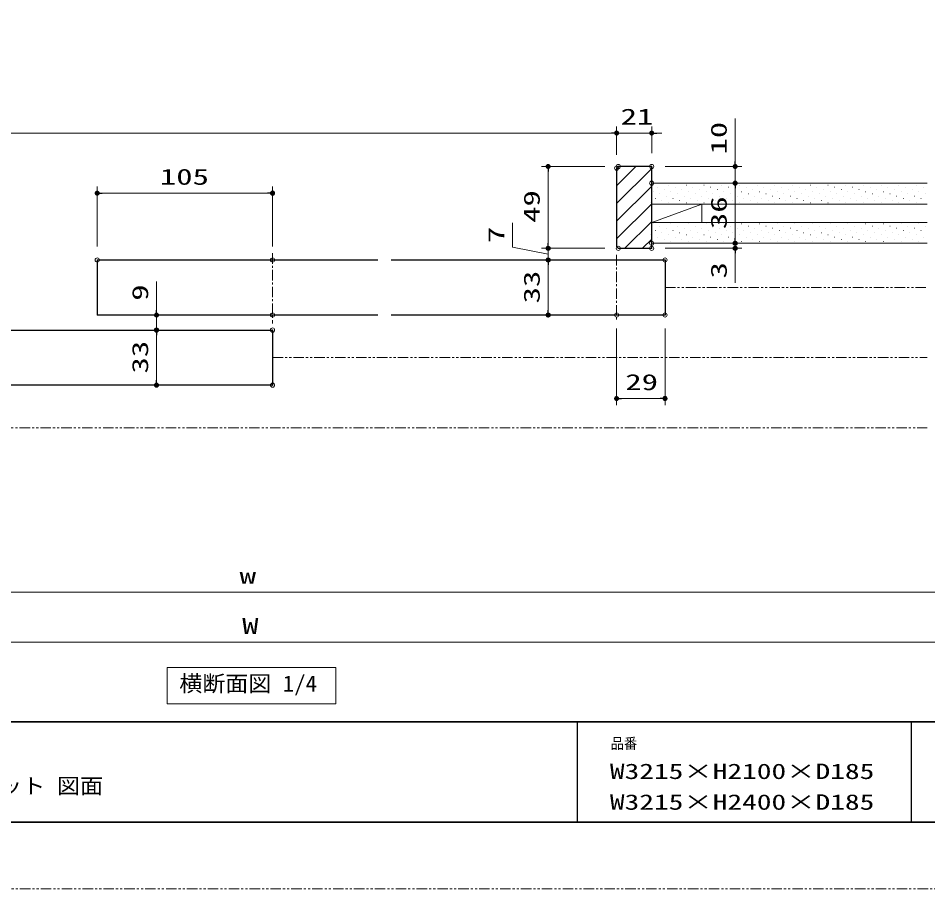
# Model space of a CAD drawing. Units: millimetres, scale not verified. Extents: x -1306 to 1306, y -607 to 607.
# Drawn here: x -558 to -13, y -594 to -73 of the extents above; entities that cross this region are included whole.
import ezdxf
from ezdxf.enums import TextEntityAlignment as Align

# ---------------------------------------------------------------- set-up
doc = ezdxf.new("R2010")
doc.units = ezdxf.units.MM
doc.header["$LTSCALE"] = 5
doc.header["$PDMODE"] = 32
doc.header["$PDSIZE"] = 2.5
doc.linetypes.add('USER1', pattern=[2.5, 1.25, -0.25, 0.25, -0.25, 0.25, -0.25])
doc.linetypes.add('USER3', pattern=[2, 1.25, -0.25, 0.25, -0.25])
for name, color, linetype, lineweight in [('0-1_線(黄)', 2, 'Continuous', 15), ('0-3_陰線', 4, 'USER1', 9), ('0-8_二点鎖線', 4, 'USER1', 9), ('0-C_中心線', 3, 'USER3', 9), ('0-D_線(白)', 7, 'Continuous', 30), ('1-1_寸法線', 3, 'Continuous', 13), ('1-2_ハッチング', 6, 'Continuous', 9), ('1-4_DEFPOINTS', 7, 'Continuous', 5), ('1-5_0', 3, 'Continuous', 25), ('1-7_図面枠', 7, 'Continuous', 35)]:
    doc.layers.add(name, color=color, linetype=linetype, lineweight=lineweight)
doc.styles.add('ＭＳ ゴシック', font='')
doc.styles.get('ＭＳ ゴシック').set_extended_font_data('MS Gothic')

# ---------------------------------------------------------------- blocks, each defined once
blk = doc.blocks.new('_DOT')
at = {"layer": '1-5_0'}
blk.add_line((-2.5, 0), (-5, 0), dxfattribs=at)
for points in [[(0, 0), (-2.5, 0), (-2.48, 0.313)], [(0, 0), (-2.48, -0.313), (-2.5, 0)], [(0, 0), (-2.48, 0.313), (-2.421, 0.622)], [(0, 0), (-2.421, -0.622), (-2.48, -0.313)], [(0, 0), (-2.421, 0.622), (-2.324, 0.92)], [(0, 0), (-2.324, -0.92), (-2.421, -0.622)], [(0, 0), (-2.324, 0.92), (-2.191, 1.204)], [(0, 0), (-2.191, -1.204), (-2.324, -0.92)], [(0, 0), (-2.191, 1.204), (-2.023, 1.469)], [(0, 0), (-2.023, -1.469), (-2.191, -1.204)], [(0, 0), (-2.023, 1.469), (-1.822, 1.711)], [(0, 0), (-1.822, -1.711), (-2.023, -1.469)], [(0, 0), (-1.822, 1.711), (-1.594, 1.926)], [(0, 0), (-1.594, -1.926), (-1.822, -1.711)], [(0, 0), (-1.594, 1.926), (-1.34, 2.111)], [(0, 0), (-1.34, -2.111), (-1.594, -1.926)], [(0, 0), (-1.34, 2.111), (-1.064, 2.262)], [(0, 0), (-1.064, -2.262), (-1.34, -2.111)], [(0, 0), (-1.064, 2.262), (-0.773, 2.378)], [(0, 0), (-0.773, -2.378), (-1.064, -2.262)], [(0, 0), (-0.773, 2.378), (-0.468, 2.456)], [(0, 0), (-0.468, -2.456), (-0.773, -2.378)], [(0, 0), (-0.468, 2.456), (-0.157, 2.495)], [(0, 0), (-0.157, -2.495), (-0.468, -2.456)], [(0, 0), (-0.157, 2.495), (0.157, 2.495)], [(0, 0), (0.157, -2.495), (-0.157, -2.495)], [(0, 0), (0.157, 2.495), (0.468, 2.456)], [(0, 0), (0.468, 2.456), (0.773, 2.378)], [(0, 0), (0.773, 2.378), (1.064, 2.262)], [(0, 0), (1.064, 2.262), (1.34, 2.111)], [(0, 0), (1.34, 2.111), (1.594, 1.926)], [(0, 0), (1.594, 1.926), (1.822, 1.711)], [(0, 0), (1.822, 1.711), (2.023, 1.469)], [(0, 0), (2.023, 1.469), (2.191, 1.204)], [(0, 0), (2.191, 1.204), (2.324, 0.92)], [(0, 0), (2.324, 0.92), (2.421, 0.622)], [(0, 0), (2.421, 0.622), (2.48, 0.313)], [(0, 0), (2.48, 0.313), (2.5, 0)], [(0, 0), (0.468, -2.456), (0.157, -2.495)], [(0, 0), (0.773, -2.378), (0.468, -2.456)], [(0, 0), (1.064, -2.262), (0.773, -2.378)], [(0, 0), (1.34, -2.111), (1.064, -2.262)], [(0, 0), (1.594, -1.926), (1.34, -2.111)], [(0, 0), (1.822, -1.711), (1.594, -1.926)], [(0, 0), (2.023, -1.469), (1.822, -1.711)], [(0, 0), (2.191, -1.204), (2.023, -1.469)], [(0, 0), (2.324, -0.92), (2.191, -1.204)], [(0, 0), (2.421, -0.622), (2.324, -0.92)], [(0, 0), (2.48, -0.313), (2.421, -0.622)], [(0, 0), (2.5, 0), (2.48, -0.313)]]:
    blk.add_solid(points, dxfattribs=at)

msp = doc.modelspace()

# ---------------------------------------------------------------- linework, layer by layer
at = {"layer": '0-1_線(黄)'}
for p, q in [((-178.437, -171.344), (-13.435, -171.344)), ((-148.437, -183.844), (-178.437, -194.844)), ((-178.437, -183.844), (-13.435, -183.844)), ((-148.437, -183.844), (-148.437, -194.844)), ((-178.437, -194.844), (-13.435, -194.844)), ((-178.437, -207.344), (-13.435, -207.344))]:
    msp.add_line(p, q, dxfattribs=at)
msp.add_lwpolyline([(-468.508, -461.344), (-367.658, -461.344), (-367.658, -483.179), (-468.508, -483.179)], close=True, dxfattribs=at)
at = {"layer": '0-3_陰線'}
msp.add_line((387.036, -594), (-1292.964, -594), dxfattribs=at)
at = {"layer": '0-8_二点鎖線'}
for p, q in [((-170.443, -233.844), (-13.435, -233.844)), ((-405.44, -275.844), (-13.435, -275.844)), ((-569.439, -317.844), (-13.435, -317.844))]:
    msp.add_line(p, q, dxfattribs=at)
at = {"layer": '0-C_中心線'}
for p, q in [((-405.44, -213.349), (-405.44, -255.344)), ((-199.437, -214.344), (-199.44, -254.337))]:
    msp.add_line(p, q, dxfattribs=at)
at = {"layer": '0-D_線(白)'}
for p, q in [((-198.437, -161.344), (-199.437, -162.344)), ((-199.437, -162.344), (-199.437, -209.344)), ((-199.437, -209.344), (-198.437, -210.344)), ((-198.437, -210.344), (-178.437, -210.344)), ((-178.437, -207.344), (-178.387, -207.344)), ((-510.44, -217.344), (-342.441, -217.344)), ((-510.44, -217.344), (-510.44, -250.344)), ((-342.441, -250.344), (-510.44, -250.344))]:
    msp.add_line(p, q, dxfattribs=at)
for points in [[(-178.437, -210.344), (-178.437, -161.344), (-198.437, -161.344)], [(-334.441, -217.344), (-170.443, -217.344), (-170.443, -250.344), (-334.441, -250.344)], [(-569.439, -259.344), (-405.44, -259.344), (-405.44, -292.344), (-569.439, -292.344)]]:
    msp.add_lwpolyline(points, dxfattribs=at)
at = {"layer": '1-1_寸法線'}
for p, q in [((-128.437, -158.344), (-128.437, -132.582)), ((-973.434, -141.344), (-202.437, -141.344)), ((-202.437, -141.344), (-205.437, -141.344)), ((-199.437, -154.344), (-199.437, -137.344)), ((-199.437, -154.344), (-199.437, -137.344)), ((-199.437, -141.344), (-178.437, -141.344)), ((-178.437, -153.344), (-178.437, -137.344)), ((-175.437, -141.344), (-172.437, -141.344)), ((-206.437, -161.344), (-244.44, -161.344)), ((-170.437, -161.344), (-124.437, -161.344)), ((-128.437, -171.344), (-128.437, -161.344)), ((-240.44, -164.344), (-240.44, -207.344)), ((-510.44, -209.344), (-510.44, -173.344)), ((-405.44, -209.344), (-405.44, -173.344)), ((-170.437, -171.344), (-124.437, -171.344)), ((-136.437, -171.344), (-132.437, -171.344)), ((-507.44, -177.344), (-408.44, -177.344)), ((-128.437, -174.344), (-128.437, -177.344)), ((-128.437, -174.344), (-128.437, -204.344)), ((-128.437, -204.344), (-128.437, -201.344)), ((-240.44, -207.344), (-240.44, -204.344)), ((-206.437, -210.344), (-244.44, -210.344)), ((-206.437, -210.344), (-244.44, -210.344)), ((-240.44, -210.344), (-240.44, -217.344)), ((-240.44, -210.344), (-240.44, -217.344)), ((-170.437, -207.344), (-124.437, -207.344)), ((-170.437, -207.344), (-124.437, -207.344)), ((-170.437, -210.344), (-124.437, -210.344)), ((-128.437, -207.344), (-128.437, -210.344)), ((-178.443, -217.344), (-244.44, -217.344)), ((-178.443, -217.344), (-244.44, -217.344)), ((-128.437, -213.344), (-128.437, -231.011)), ((-240.44, -220.344), (-240.44, -223.344)), ((-240.44, -220.344), (-240.44, -247.344)), ((-474.94, -247.344), (-474.94, -230.154)), ((-413.44, -250.344), (-478.94, -250.344)), ((-474.94, -259.344), (-474.94, -250.344)), ((-178.443, -250.344), (-244.44, -250.344)), ((-413.44, -259.344), (-478.94, -259.344)), ((-413.44, -259.344), (-478.94, -259.344)), ((-199.44, -258.344), (-199.44, -304.344)), ((-170.443, -258.344), (-170.443, -304.344)), ((-474.94, -262.344), (-474.94, -289.344)), ((-474.94, -262.344), (-474.94, -265.344)), ((-413.44, -292.344), (-478.94, -292.344)), ((-196.44, -300.344), (-173.443, -300.344)), ((-977.434, -416.344), (137.566, -416.344)), ((-994.434, -446.344), (158.566, -446.344))]:
    msp.add_line(p, q, dxfattribs=at)
msp.add_lwpolyline([(-240.44, -213.844), (-261.712, -209.767), (-261.712, -195.1)], dxfattribs=at)
at = {"layer": '1-2_ハッチング'}
for p, q in [((-199.437, -172.877), (-187.904, -161.344)), ((-199.437, -183.484), (-178.437, -162.484)), ((-199.437, -194.091), (-178.437, -173.091)), ((-178.942, -172.513), (-178.892, -172.513)), ((-174.965, -173.839), (-174.915, -173.839)), ((-168.336, -172.513), (-168.286, -172.513)), ((-164.358, -173.839), (-164.308, -173.839)), ((-157.729, -172.513), (-157.679, -172.513)), ((-153.752, -173.839), (-153.702, -173.839)), ((-147.123, -172.513), (-147.073, -172.513)), ((-143.145, -173.839), (-143.095, -173.839)), ((-136.516, -172.513), (-136.466, -172.513)), ((-132.539, -173.839), (-132.489, -173.839)), ((-125.909, -172.513), (-125.859, -172.513)), ((-121.932, -173.839), (-121.882, -173.839)), ((-115.303, -172.513), (-115.253, -172.513)), ((-111.325, -173.839), (-111.275, -173.839)), ((-104.696, -172.513), (-104.646, -172.513)), ((-100.719, -173.839), (-100.669, -173.839)), ((-94.09, -172.513), (-94.04, -172.513)), ((-90.112, -173.839), (-90.062, -173.839)), ((-83.483, -172.513), (-83.433, -172.513)), ((-79.506, -173.839), (-79.456, -173.839)), ((-72.876, -172.513), (-72.826, -172.513)), ((-68.899, -173.839), (-68.849, -173.839)), ((-62.27, -172.513), (-62.22, -172.513)), ((-58.292, -173.839), (-58.242, -173.839)), ((-51.663, -172.513), (-51.613, -172.513)), ((-47.686, -173.839), (-47.636, -173.839)), ((-41.057, -172.513), (-41.007, -172.513)), ((-37.079, -173.839), (-37.029, -173.839)), ((-30.45, -172.513), (-30.4, -172.513)), ((-26.473, -173.839), (-26.423, -173.839)), ((-19.843, -172.513), (-19.793, -172.513)), ((-15.866, -173.839), (-15.816, -173.839)), ((-177.617, -176.49), (-177.567, -176.49)), ((-173.639, -177.816), (-173.589, -177.816)), ((-170.988, -175.164), (-170.938, -175.164)), ((-169.662, -179.142), (-169.612, -179.142)), ((-167.01, -176.49), (-166.96, -176.49)), ((-163.033, -177.816), (-162.983, -177.816)), ((-160.381, -175.164), (-160.331, -175.164)), ((-159.055, -179.142), (-159.005, -179.142)), ((-156.403, -176.49), (-156.353, -176.49)), ((-152.426, -177.816), (-152.376, -177.816)), ((-149.774, -175.164), (-149.724, -175.164)), ((-148.448, -179.142), (-148.398, -179.142)), ((-145.797, -176.49), (-145.747, -176.49)), ((-141.819, -177.816), (-141.769, -177.816)), ((-139.168, -175.164), (-139.118, -175.164)), ((-137.842, -179.142), (-137.792, -179.142)), ((-135.19, -176.49), (-135.14, -176.49)), ((-131.213, -177.816), (-131.163, -177.816)), ((-128.561, -175.164), (-128.511, -175.164)), ((-127.235, -179.142), (-127.185, -179.142)), ((-124.584, -176.49), (-124.534, -176.49)), ((-120.606, -177.816), (-120.556, -177.816)), ((-117.955, -175.164), (-117.905, -175.164)), ((-116.629, -179.142), (-116.579, -179.142)), ((-113.977, -176.49), (-113.927, -176.49)), ((-110, -177.816), (-109.95, -177.816)), ((-107.348, -175.164), (-107.298, -175.164)), ((-106.022, -179.142), (-105.972, -179.142)), ((-103.37, -176.49), (-103.32, -176.49)), ((-99.393, -177.816), (-99.343, -177.816)), ((-96.741, -175.164), (-96.691, -175.164)), ((-95.415, -179.142), (-95.365, -179.142)), ((-92.764, -176.49), (-92.714, -176.49)), ((-88.786, -177.816), (-88.736, -177.816)), ((-86.135, -175.164), (-86.085, -175.164)), ((-84.809, -179.142), (-84.759, -179.142)), ((-82.157, -176.49), (-82.107, -176.49)), ((-78.18, -177.816), (-78.13, -177.816)), ((-75.528, -175.164), (-75.478, -175.164)), ((-74.202, -179.142), (-74.152, -179.142)), ((-71.551, -176.49), (-71.501, -176.49)), ((-67.573, -177.816), (-67.523, -177.816)), ((-64.921, -175.164), (-64.871, -175.164)), ((-63.596, -179.142), (-63.546, -179.142)), ((-60.944, -176.49), (-60.894, -176.49)), ((-56.967, -177.816), (-56.917, -177.816)), ((-54.315, -175.164), (-54.265, -175.164)), ((-52.989, -179.142), (-52.939, -179.142)), ((-50.337, -176.49), (-50.287, -176.49)), ((-46.36, -177.816), (-46.31, -177.816)), ((-43.708, -175.164), (-43.658, -175.164)), ((-42.382, -179.142), (-42.332, -179.142)), ((-39.731, -176.49), (-39.681, -176.49)), ((-35.753, -177.816), (-35.703, -177.816)), ((-33.102, -175.164), (-33.052, -175.164)), ((-31.776, -179.142), (-31.726, -179.142)), ((-29.124, -176.49), (-29.074, -176.49)), ((-25.147, -177.816), (-25.097, -177.816)), ((-22.495, -175.164), (-22.445, -175.164)), ((-21.169, -179.142), (-21.119, -179.142)), ((-18.518, -176.49), (-18.468, -176.49)), ((-14.54, -177.816), (-14.49, -177.816)), ((-199.437, -204.697), (-178.437, -183.697)), ((-178.942, -183.119), (-178.892, -183.119)), ((-176.291, -180.468), (-176.241, -180.468)), ((-172.313, -181.794), (-172.263, -181.794)), ((-168.336, -183.119), (-168.286, -183.119)), ((-165.684, -180.468), (-165.634, -180.468)), ((-161.707, -181.794), (-161.657, -181.794)), ((-157.729, -183.119), (-157.679, -183.119)), ((-155.078, -180.468), (-155.028, -180.468)), ((-151.1, -181.794), (-151.05, -181.794)), ((-147.123, -183.119), (-147.073, -183.119)), ((-144.471, -180.468), (-144.421, -180.468)), ((-140.494, -181.794), (-140.444, -181.794)), ((-136.516, -183.119), (-136.466, -183.119)), ((-133.864, -180.468), (-133.814, -180.468)), ((-129.887, -181.794), (-129.837, -181.794)), ((-125.909, -183.119), (-125.859, -183.119)), ((-123.258, -180.468), (-123.208, -180.468)), ((-119.28, -181.794), (-119.23, -181.794)), ((-115.303, -183.119), (-115.253, -183.119)), ((-112.651, -180.468), (-112.601, -180.468)), ((-108.674, -181.794), (-108.624, -181.794)), ((-104.696, -183.119), (-104.646, -183.119)), ((-102.045, -180.468), (-101.995, -180.468)), ((-98.067, -181.794), (-98.017, -181.794)), ((-94.09, -183.119), (-94.04, -183.119)), ((-91.438, -180.468), (-91.388, -180.468)), ((-87.461, -181.794), (-87.411, -181.794)), ((-83.483, -183.119), (-83.433, -183.119)), ((-80.831, -180.468), (-80.781, -180.468)), ((-76.854, -181.794), (-76.804, -181.794)), ((-72.876, -183.119), (-72.826, -183.119)), ((-70.225, -180.468), (-70.175, -180.468)), ((-66.247, -181.794), (-66.197, -181.794)), ((-62.27, -183.119), (-62.22, -183.119)), ((-59.618, -180.468), (-59.568, -180.468)), ((-55.641, -181.794), (-55.591, -181.794)), ((-51.663, -183.119), (-51.613, -183.119)), ((-49.012, -180.468), (-48.962, -180.468)), ((-45.034, -181.794), (-44.984, -181.794)), ((-41.057, -183.119), (-41.007, -183.119)), ((-38.405, -180.468), (-38.355, -180.468)), ((-34.428, -181.794), (-34.378, -181.794)), ((-30.45, -183.119), (-30.4, -183.119)), ((-27.798, -180.468), (-27.748, -180.468)), ((-23.821, -181.794), (-23.771, -181.794)), ((-19.843, -183.119), (-19.793, -183.119)), ((-17.192, -180.468), (-17.142, -180.468)), ((-194.477, -210.344), (-178.437, -194.304)), ((-177.617, -195.736), (-177.567, -195.736)), ((-167.01, -195.736), (-166.96, -195.736)), ((-156.403, -195.736), (-156.353, -195.736)), ((-145.797, -195.736), (-145.747, -195.736)), ((-135.19, -195.736), (-135.14, -195.736)), ((-124.584, -195.736), (-124.534, -195.736)), ((-113.977, -195.736), (-113.927, -195.736)), ((-103.37, -195.736), (-103.32, -195.736)), ((-92.764, -195.736), (-92.714, -195.736)), ((-82.157, -195.736), (-82.107, -195.736)), ((-71.551, -195.736), (-71.501, -195.736)), ((-60.944, -195.736), (-60.894, -195.736)), ((-50.337, -195.736), (-50.287, -195.736)), ((-39.731, -195.736), (-39.681, -195.736)), ((-29.124, -195.736), (-29.074, -195.736)), ((-18.518, -195.736), (-18.468, -195.736)), ((-176.291, -199.714), (-176.241, -199.714)), ((-173.639, -197.062), (-173.589, -197.062)), ((-172.313, -201.04), (-172.263, -201.04)), ((-169.662, -198.388), (-169.612, -198.388)), ((-165.684, -199.714), (-165.634, -199.714)), ((-163.033, -197.062), (-162.983, -197.062)), ((-161.707, -201.04), (-161.657, -201.04)), ((-159.055, -198.388), (-159.005, -198.388)), ((-155.078, -199.714), (-155.028, -199.714)), ((-152.426, -197.062), (-152.376, -197.062)), ((-151.1, -201.04), (-151.05, -201.04)), ((-148.448, -198.388), (-148.398, -198.388)), ((-144.471, -199.714), (-144.421, -199.714)), ((-141.819, -197.062), (-141.769, -197.062)), ((-140.494, -201.04), (-140.444, -201.04)), ((-137.842, -198.388), (-137.792, -198.388)), ((-133.864, -199.714), (-133.814, -199.714)), ((-131.213, -197.062), (-131.163, -197.062)), ((-129.887, -201.04), (-129.837, -201.04)), ((-127.235, -198.388), (-127.185, -198.388)), ((-123.258, -199.714), (-123.208, -199.714)), ((-120.606, -197.062), (-120.556, -197.062)), ((-119.28, -201.04), (-119.23, -201.04)), ((-116.629, -198.388), (-116.579, -198.388)), ((-112.651, -199.714), (-112.601, -199.714)), ((-110, -197.062), (-109.95, -197.062)), ((-108.674, -201.04), (-108.624, -201.04)), ((-106.022, -198.388), (-105.972, -198.388)), ((-102.045, -199.714), (-101.995, -199.714)), ((-99.393, -197.062), (-99.343, -197.062)), ((-98.067, -201.04), (-98.017, -201.04)), ((-95.415, -198.388), (-95.365, -198.388)), ((-91.438, -199.714), (-91.388, -199.714)), ((-88.786, -197.062), (-88.736, -197.062)), ((-87.461, -201.04), (-87.411, -201.04)), ((-84.809, -198.388), (-84.759, -198.388)), ((-80.831, -199.714), (-80.781, -199.714)), ((-78.18, -197.062), (-78.13, -197.062)), ((-76.854, -201.04), (-76.804, -201.04)), ((-74.202, -198.388), (-74.152, -198.388)), ((-70.225, -199.714), (-70.175, -199.714)), ((-67.573, -197.062), (-67.523, -197.062)), ((-66.247, -201.04), (-66.197, -201.04)), ((-63.596, -198.388), (-63.546, -198.388)), ((-59.618, -199.714), (-59.568, -199.714)), ((-56.967, -197.062), (-56.917, -197.062)), ((-55.641, -201.04), (-55.591, -201.04)), ((-52.989, -198.388), (-52.939, -198.388)), ((-49.012, -199.714), (-48.962, -199.714)), ((-46.36, -197.062), (-46.31, -197.062)), ((-45.034, -201.04), (-44.984, -201.04)), ((-42.382, -198.388), (-42.332, -198.388)), ((-38.405, -199.714), (-38.355, -199.714)), ((-35.753, -197.062), (-35.703, -197.062)), ((-34.428, -201.04), (-34.378, -201.04)), ((-31.776, -198.388), (-31.726, -198.388)), ((-27.798, -199.714), (-27.748, -199.714)), ((-25.147, -197.062), (-25.097, -197.062)), ((-23.821, -201.04), (-23.771, -201.04)), ((-21.169, -198.388), (-21.119, -198.388)), ((-17.192, -199.714), (-17.142, -199.714)), ((-14.54, -197.062), (-14.49, -197.062)), ((-183.871, -210.344), (-178.437, -204.91)), ((-178.942, -202.366), (-178.892, -202.366)), ((-177.617, -206.343), (-177.567, -206.343)), ((-174.965, -203.691), (-174.915, -203.691)), ((-170.988, -205.017), (-170.938, -205.017)), ((-168.336, -202.366), (-168.286, -202.366)), ((-167.01, -206.343), (-166.96, -206.343)), ((-164.358, -203.691), (-164.308, -203.691)), ((-160.381, -205.017), (-160.331, -205.017)), ((-157.729, -202.366), (-157.679, -202.366)), ((-156.403, -206.343), (-156.353, -206.343)), ((-153.752, -203.691), (-153.702, -203.691)), ((-149.774, -205.017), (-149.724, -205.017)), ((-147.123, -202.366), (-147.073, -202.366)), ((-145.797, -206.343), (-145.747, -206.343)), ((-143.145, -203.691), (-143.095, -203.691)), ((-139.168, -205.017), (-139.118, -205.017)), ((-136.516, -202.366), (-136.466, -202.366)), ((-135.19, -206.343), (-135.14, -206.343)), ((-132.539, -203.691), (-132.489, -203.691)), ((-128.561, -205.017), (-128.511, -205.017)), ((-125.909, -202.366), (-125.859, -202.366)), ((-124.584, -206.343), (-124.534, -206.343)), ((-121.932, -203.691), (-121.882, -203.691)), ((-117.955, -205.017), (-117.905, -205.017)), ((-115.303, -202.366), (-115.253, -202.366)), ((-113.977, -206.343), (-113.927, -206.343)), ((-111.325, -203.691), (-111.275, -203.691)), ((-107.348, -205.017), (-107.298, -205.017)), ((-104.696, -202.366), (-104.646, -202.366)), ((-103.37, -206.343), (-103.32, -206.343)), ((-100.719, -203.691), (-100.669, -203.691)), ((-96.741, -205.017), (-96.691, -205.017)), ((-94.09, -202.366), (-94.04, -202.366)), ((-92.764, -206.343), (-92.714, -206.343)), ((-90.112, -203.691), (-90.062, -203.691)), ((-86.135, -205.017), (-86.085, -205.017)), ((-83.483, -202.366), (-83.433, -202.366)), ((-82.157, -206.343), (-82.107, -206.343)), ((-79.506, -203.691), (-79.456, -203.691)), ((-75.528, -205.017), (-75.478, -205.017)), ((-72.876, -202.366), (-72.826, -202.366)), ((-71.551, -206.343), (-71.501, -206.343)), ((-68.899, -203.691), (-68.849, -203.691)), ((-64.921, -205.017), (-64.871, -205.017)), ((-62.27, -202.366), (-62.22, -202.366)), ((-60.944, -206.343), (-60.894, -206.343)), ((-58.292, -203.691), (-58.242, -203.691)), ((-54.315, -205.017), (-54.265, -205.017)), ((-51.663, -202.366), (-51.613, -202.366)), ((-50.337, -206.343), (-50.287, -206.343)), ((-47.686, -203.691), (-47.636, -203.691)), ((-43.708, -205.017), (-43.658, -205.017)), ((-41.057, -202.366), (-41.007, -202.366)), ((-39.731, -206.343), (-39.681, -206.343)), ((-37.079, -203.691), (-37.029, -203.691)), ((-33.102, -205.017), (-33.052, -205.017)), ((-30.45, -202.366), (-30.4, -202.366)), ((-29.124, -206.343), (-29.074, -206.343)), ((-26.473, -203.691), (-26.423, -203.691)), ((-22.495, -205.017), (-22.445, -205.017)), ((-19.843, -202.366), (-19.793, -202.366)), ((-18.518, -206.343), (-18.468, -206.343)), ((-15.866, -203.691), (-15.816, -203.691))]:
    msp.add_line(p, q, dxfattribs=at)
at = {"layer": '1-4_DEFPOINTS'}
for p in [(-199.437, -141.344), (-178.437, -141.344), (-199.437, -162.344), (-198.437, -161.344), (-178.437, -161.344), (-178.437, -161.344), (-178.437, -171.344), (-128.437, -171.344), (-128.437, -171.344), (-405.44, -177.344), (-178.437, -207.344), (-128.437, -207.344), (-240.44, -210.344), (-198.437, -210.344), (-178.437, -210.344), (-128.437, -210.344), (-510.44, -217.344), (-405.44, -217.344), (-240.44, -217.344), (-170.443, -217.344), (-405.44, -250.344), (-240.44, -250.344), (-199.44, -250.344), (-170.443, -250.344), (-170.443, -250.344), (-474.94, -259.344), (-405.44, -259.344), (-474.94, -292.344), (-405.44, -292.344), (-170.443, -300.344)]:
    msp.add_point(p, dxfattribs=at)
at = {"layer": '1-5_0', "color": 7}
for p, q in [((-222.964, -494), (-222.964, -554)), ((-22.964, -494), (-22.964, -554))]:
    msp.add_line(p, q, dxfattribs=at)
at = {"layer": '1-7_図面枠'}
msp.add_line((-1252.964, -494), (347.036, -494), dxfattribs=at)
msp.add_lwpolyline([(-1252.964, -554), (347.036, -554), (347.036, 554), (-1252.964, 554)], close=True, dxfattribs=at)

# ---------------------------------------------------------------- block references
at = {"layer": '1-1_寸法線', "xscale": 0.6, "yscale": 0.6}
for p in [(-199.437, -141.344), (-199.437, -141.344), (-405.44, -177.344), (-170.443, -300.344)]:
    msp.add_blockref('_DOT', p, dxfattribs=at)
for p, rotation in [((-178.437, -141.344), 180), ((-240.44, -161.344), 90), ((-128.437, -161.344), 270), ((-128.437, -171.344), 90), ((-128.437, -171.344), 90), ((-510.44, -177.344), 180), ((-128.437, -207.344), 270), ((-128.437, -207.344), 270), ((-240.44, -210.344), 270), ((-240.44, -210.344), 270), ((-128.437, -210.344), 90), ((-240.44, -217.344), 90), ((-240.44, -217.344), 90), ((-474.94, -250.344), 270), ((-240.44, -250.344), 270), ((-474.94, -259.344), 90), ((-474.94, -259.344), 90), ((-474.94, -292.344), 270), ((-199.44, -300.344), 180)]:
    msp.add_blockref('_DOT', p, dxfattribs=dict(at, rotation=rotation))

# ---------------------------------------------------------------- texts
at = {"layer": '0-1_線(黄)', "style": 'ＭＳ ゴシック', "width": 1.05}
msp.add_text('横断面図 1/4', height=9.604, dxfattribs=at).set_placement((-461.261, -478.722), align=Align.BOTTOM_LEFT)
at = {"layer": '1-1_寸法線', "style": 'ＭＳ ゴシック', "width": 1.5}
for s, p in [('21', (-197.032, -139.195)), ('105', (-472.94, -175.195)), ('29', (-194.227, -298.195)), ('w', (-425.172, -414.195)), ('W', (-423.648, -444.195))]:
    msp.add_text(s, height=9.604, dxfattribs=at).set_placement(p, align=Align.BOTTOM_LEFT)
for s, p in [('10', (-130.587, -154.201)), ('49', (-242.59, -195.13)), ('36', (-130.587, -198.868)), ('7', (-263.862, -207.195)), ('3', (-130.587, -228.439)), ('33', (-242.59, -243.368)), ('9', (-477.09, -241.773)), ('33', (-477.09, -285.368))]:
    msp.add_text(s, height=9.604, rotation=90, dxfattribs=at).set_placement(p, align=Align.BOTTOM_LEFT)
at = {"layer": '1-7_図面枠', "style": 'ＭＳ ゴシック'}
for s, height, width, p in [('品番', 6.452, 0.9, (-202.964, -512.073)), ('W3215×H2100×D185', 9.236, 1.4, (-203.459, -531.009)), ('ノッポ H2100・2400 W3215 3枚引き込み戸  フラット 図面', 9.236, 1.1, (-873.76, -539.776)), ('W3215×H2400×D185', 9.236, 1.4, (-203.459, -549.415))]:
    msp.add_text(s, height=height, dxfattribs=dict(at, width=width)).set_placement(p, align=Align.BOTTOM_LEFT)

doc.saveas('drawing.dxf')
